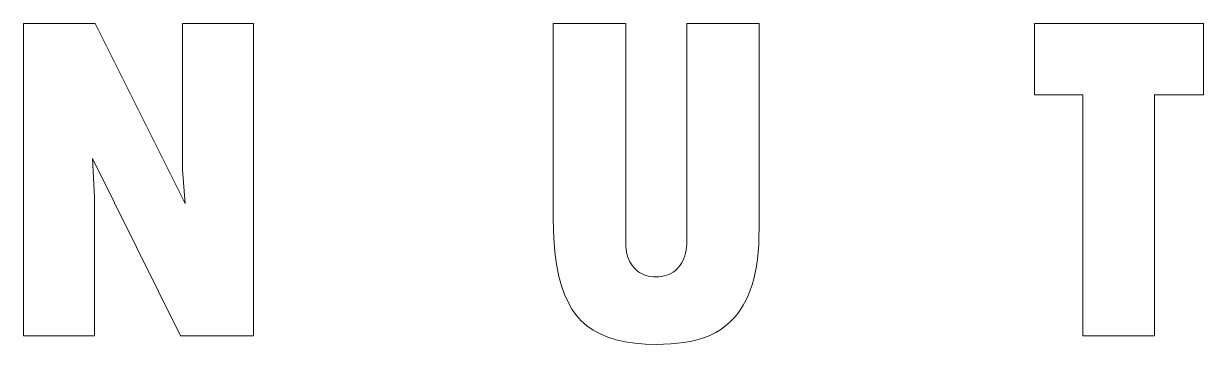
# Model space of a CAD drawing. Extents: x 361.5 to 414.4, y 700.9 to 715.2.
import ezdxf

# ---------------------------------------------------------------- set-up
doc = ezdxf.new("R2010")
doc.units = 0

msp = doc.modelspace()

# ---------------------------------------------------------------- linework, layer by layer
at = {"color": 7, "lineweight": 13}
for points in [[(361.499634, 715.249451), (364.708618, 715.249451), (368.746063, 707.174561), (368.630707, 708.684631), (368.630707, 715.249451), (371.808228, 715.249451), (371.808228, 701.249451), (368.546814, 701.249451), (364.593262, 709.198486), (364.677155, 707.457703), (364.677155, 701.249451), (361.499634, 701.249451)], [(385.262909, 715.249451), (388.524353, 715.249451), (388.524353, 705.391785), (388.528015, 705.256226), (388.539032, 705.126465), (388.557373, 705.002441), (388.583069, 704.884216), (388.616119, 704.771729), (388.656494, 704.665039), (388.704193, 704.564087), (388.759247, 704.468933), (388.821655, 704.379517), (388.891388, 704.295898), (388.967316, 704.219177), (389.048279, 704.150574), (389.134277, 704.089966), (389.225281, 704.037476), (389.32135, 703.993103), (389.422455, 703.956726), (389.528564, 703.928467), (389.63974, 703.908325), (389.75592, 703.896179), (389.877167, 703.892151), (390.002411, 703.896423), (390.122345, 703.909363), (390.236908, 703.930847), (390.34613, 703.960938), (390.450012, 703.999634), (390.548523, 704.046936), (390.641693, 704.102844), (390.729523, 704.167297), (390.812012, 704.240417), (390.88913, 704.322083), (390.959869, 704.411377), (391.023163, 704.50708), (391.07901, 704.609375), (391.127411, 704.718079), (391.168365, 704.833374), (391.201843, 704.955078), (391.227905, 705.083374), (391.246521, 705.21814), (391.25769, 705.359375), (391.261414, 705.507141), (391.261414, 715.249451), (394.501862, 715.249451), (394.501862, 706.062927), (394.496948, 705.694946), (394.482147, 705.341858), (394.45752, 705.003662), (394.423004, 704.680359), (394.378662, 704.371948), (394.324432, 704.078369), (394.260376, 703.799744), (394.186432, 703.536011), (394.102631, 703.28717), (394.008972, 703.053223), (393.905762, 702.832703), (393.793152, 702.624268), (393.671265, 702.427917), (393.540009, 702.243591), (393.399445, 702.07135), (393.249542, 701.911194), (393.090271, 701.763062), (392.921692, 701.626953), (392.743805, 701.502991), (392.556549, 701.391052), (392.357056, 701.290405), (392.142334, 701.200378), (391.912384, 701.120911), (391.667267, 701.052063), (391.406921, 700.993835), (391.131378, 700.946167), (390.840637, 700.909119), (390.534668, 700.882629), (390.213531, 700.86676), (389.877167, 700.86145), (389.384583, 700.874451), (388.921997, 700.913452), (388.48941, 700.978455), (388.086823, 701.069519), (387.714233, 701.186523), (387.371613, 701.32959), (387.059021, 701.498596), (386.776398, 701.693665), (386.523773, 701.914734), (386.301117, 702.161804), (386.103851, 702.439819), (385.927368, 702.753662), (385.771637, 703.103455), (385.636658, 703.489014), (385.522461, 703.910522), (385.429047, 704.367859), (385.356354, 704.861023), (385.304443, 705.390076), (385.273315, 705.955017), (385.262909, 706.555847)], [(406.855438, 715.249451), (414.437439, 715.249451), (414.437439, 712.050964), (412.245697, 712.050964), (412.245697, 701.249451), (409.026215, 701.249451), (409.026215, 712.050964), (406.855438, 712.050964)]]:
    msp.add_lwpolyline(points, close=True, dxfattribs=at)

doc.saveas('drawing.dxf')
